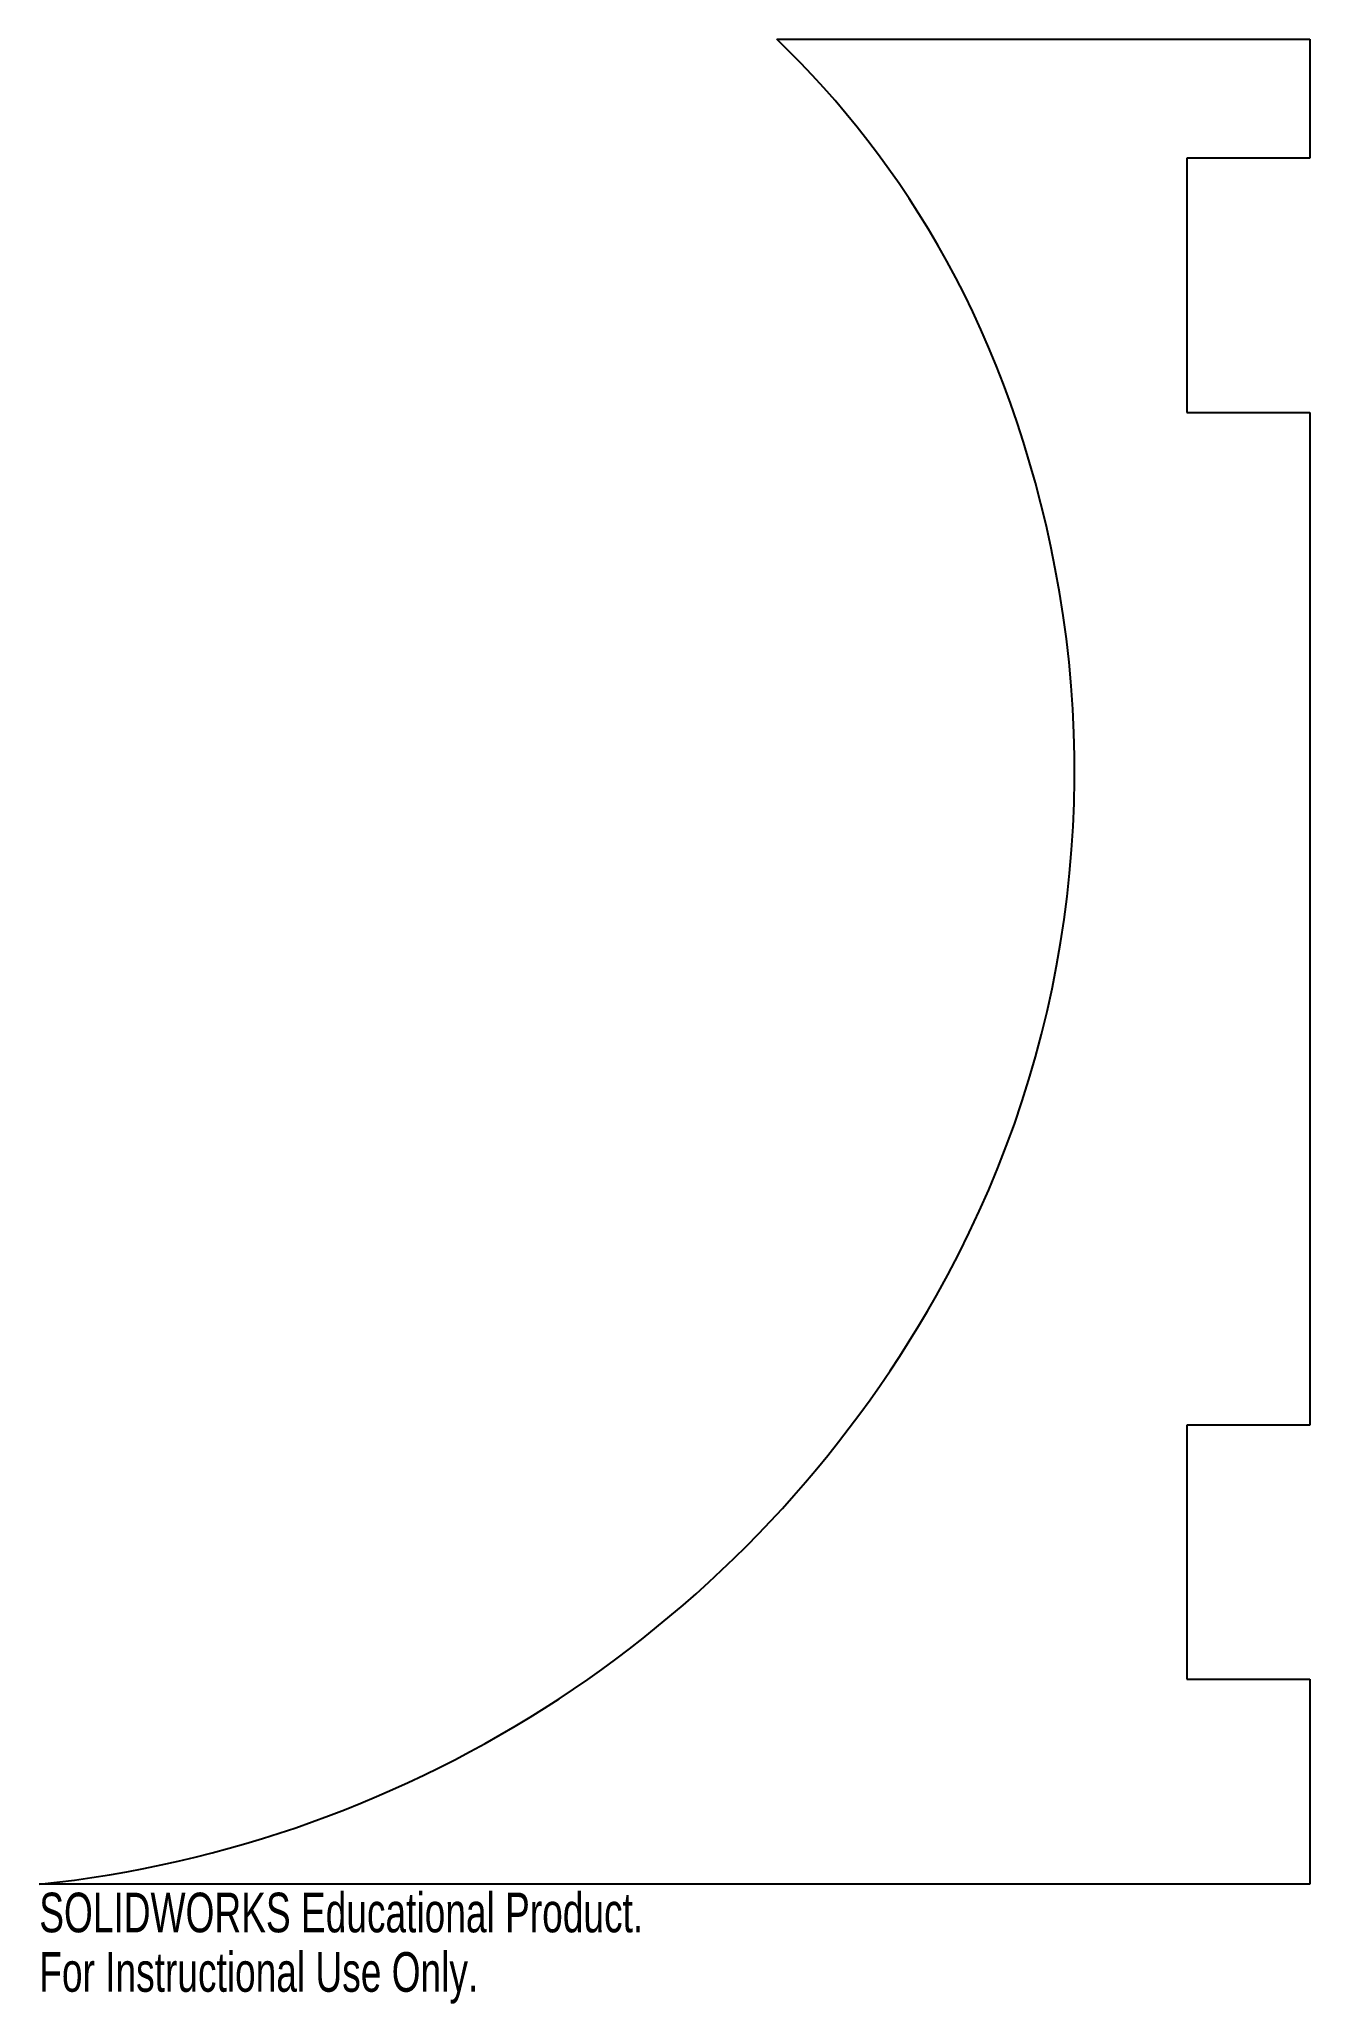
# Paper-space layout '_Back' of a CAD drawing. Header units: millimetres. Extents: x -70 to 85, y -127 to 113.
import ezdxf

# ---------------------------------------------------------------- set-up
doc = ezdxf.new("R2010")
doc.units = ezdxf.units.MM
doc.styles.add('SLDTEXTSTYLE0', font='TXT', dxfattribs={"width": 0.7})

psp = doc.layouts.new('_Back')

# ---------------------------------------------------------------- linework, layer by layer
at = {"color": 7, "linetype": 'Continuous', "lineweight": 25}
for p, q in [((20, 112.5), (85, 112.5)), ((85, 112.5), (85, 98)), ((85, 98), (70, 98)), ((70, 98), (70, 67)), ((70, 67), (85, 67)), ((85, 67), (85, -56.5)), ((85, -56.5), (70, -56.5)), ((70, -56.5), (70, -87.5)), ((70, -87.5), (85, -87.5)), ((85, -87.5), (85, -112.5)), ((85, -112.5), (-70, -112.5))]:
    psp.add_line(p, q, dxfattribs=at)
for centre, radius, start, end in [((-73.69, 23.31), 130, 330.4977, 10.9209), ((-85, 29.71), 143, 276.0211, 330.4977)]:
    psp.add_arc(centre, radius, start, end, dxfattribs=at)
psp.add_open_spline([(53.96, 47.94), (48.37, 76.9), (35.6, 97.43), (20, 112.5)], degree=3, dxfattribs=at)

# ---------------------------------------------------------------- texts
at = {"color": 7, "linetype": 'Continuous', "char_height": 4.8336, "attachment_point": 1, "style": 'SLDTEXTSTYLE0'}
for s, insert in [('SOLIDWORKS Educational Product.', (-70, -113.52)), ('For Instructional Use Only.', (-70, -120.77))]:
    psp.add_mtext(s, dxfattribs=dict(at, insert=insert))

doc.saveas('drawing.dxf')
